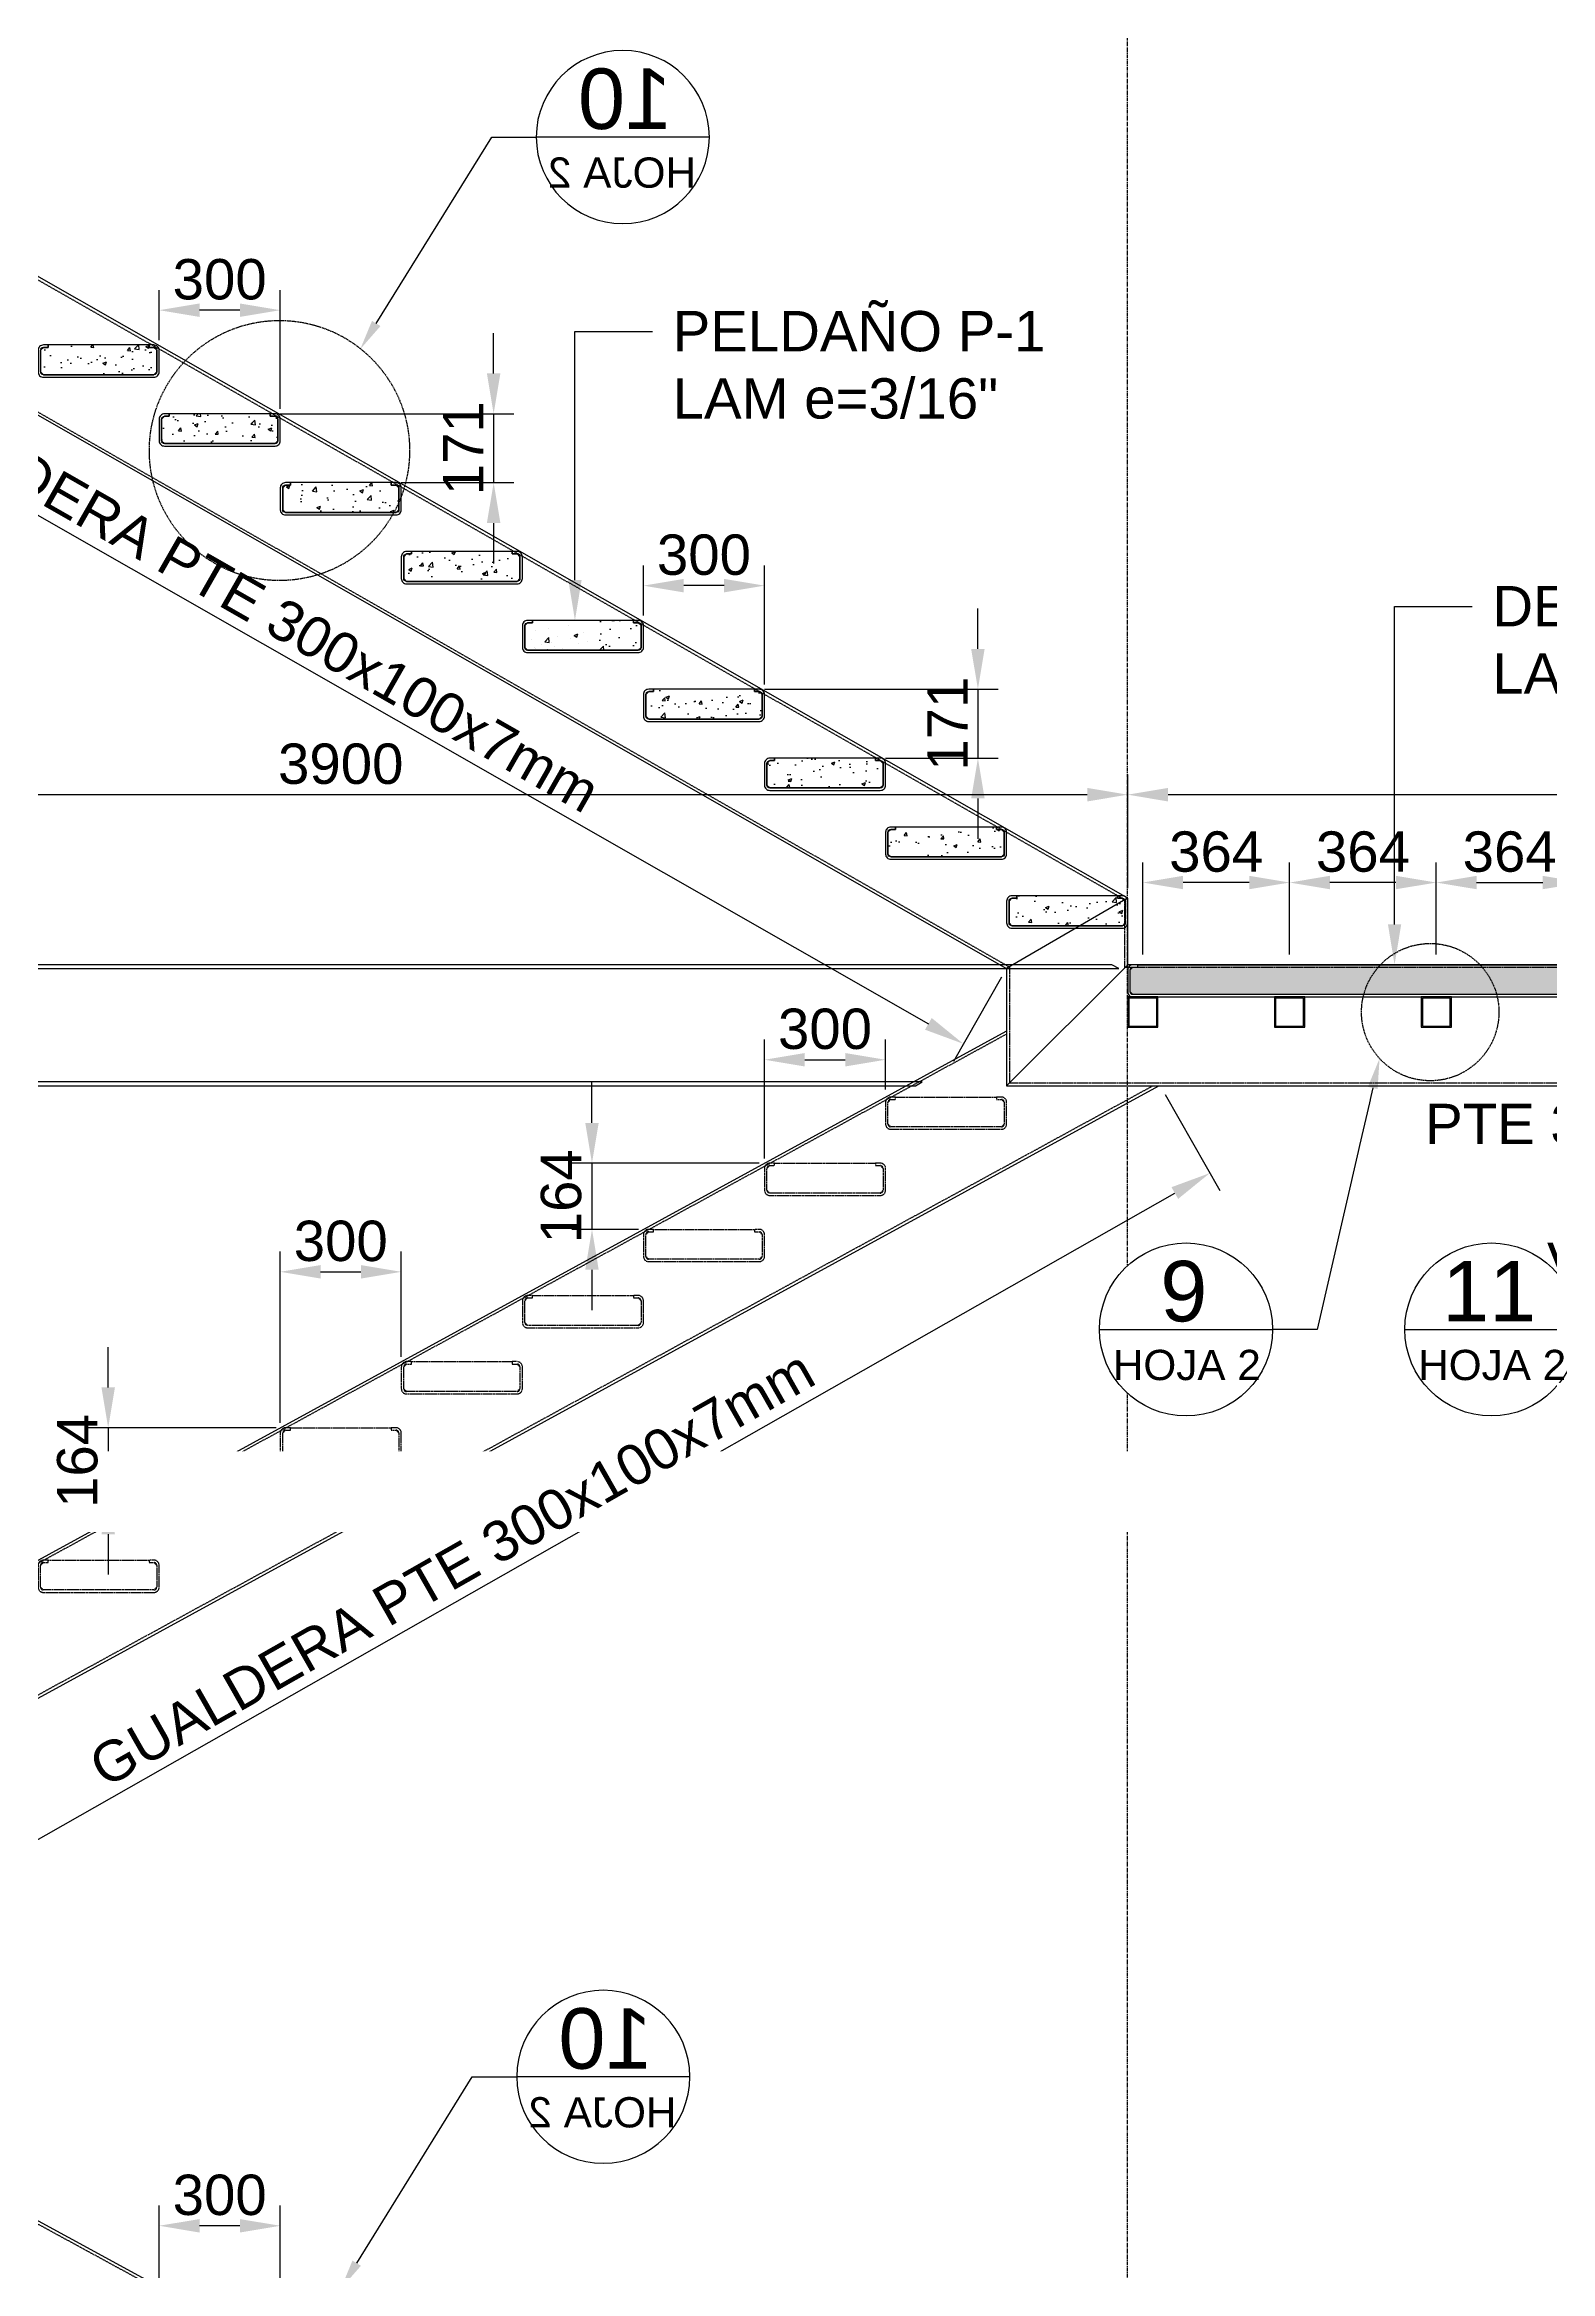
# Model space of a CAD drawing. Header units: millimetres. Extents: x -1367288 to 157996, y -18171 to 61708.
# Drawn here: x 4373 to 8105, y 1511 to 7031 of the extents above; entities that cross this region are included whole.
import ezdxf
from ezdxf import colors
from ezdxf.entities.mleader import LeaderData, LeaderLine
from ezdxf.enums import TextEntityAlignment as Align
from ezdxf.math import Vec2, Vec3

# ---------------------------------------------------------------- set-up
doc = ezdxf.new("R2010")
doc.units = ezdxf.units.MM
doc.header["$LTSCALE"] = 0.3
doc.set_wipeout_variables(frame=1)
doc.linetypes.add('CENTER', pattern=[50.8, 31.75, -6.35, 6.35, -6.35])
doc.linetypes.add('HIDDEN', pattern=[9.525, 6.35, -3.175])
for name, color, linetype in [('EE-5', 7, 'Continuous'), ('EE-TEXTO 1', 4, 'Continuous'), ('EE-TEXTO 2', 2, 'Continuous'), ('SIM-CONCRETO', 8, 'Continuous'), ('SIM-COTAS', 1, 'Continuous'), ('SIM-EJES', 8, 'CENTER'), ('SIM-OCULTOS', 8, 'HIDDEN'), ('SIM-PELDAÑOS', 5, 'Continuous'), ('SIM-PTE 300x1-4x150x3-8', 42, 'Continuous'), ('SIM-PTE 300x100x7', 213, 'Continuous'), ('SIM-PTE 75x75x3', 132, 'Continuous')]:
    doc.layers.add(name, color=color, linetype=linetype)
doc.styles.add('ARIAL EE', font='arial.ttf')
doc.styles.get("Standard").update_dxf_attribs({"font": 'arial.ttf'})
doc.dimstyles.new('EE 1_STANDAR', dxfattribs={"dimtxt": 2, "dimasz": 2, "dimexe": 1, "dimexo": 0.5, "dimgap": 0.5, "dimtad": 1, "dimdec": 0, "dimdsep": 46, "dimtxsty": 'ARIAL EE', "dimcen": 1.5, "dimclrd": 256, "dimclre": 256, "dimclrt": 2, "dimadec": 0, "dimazin": 0, "dimtfac": 1, "dimtdec": 0, "dimtix": 1, "dimtmove": 0, "dimatfit": 2, "dimfxl": 1, "dimlwd": -1, "dimlwe": -1, "dimarcsym": 0})

# ---------------------------------------------------------------- blocks, each defined once
blk = doc.blocks.new('*D148')
at = {"layer": 'SIM-COTAS', "transparency": 16777216}
for p, q in [((7057.3, 4939.7), (7057.3, 5221.5)), ((9827.6, 4775), (9827.6, 5221.5)), ((9727.6, 5171.5), (7157.3, 5171.5))]:
    blk.add_line(p, q, dxfattribs=at)
for points in [[(7157.3, 5188.2), (7157.3, 5154.8), (7057.3, 5171.5)], [(9727.6, 5188.2), (9727.6, 5154.8), (9827.6, 5171.5)]]:
    blk.add_solid(points, dxfattribs=at)
at = {"layer": 'SIM-COTAS', "color": 2, "transparency": 16777216, "insert": (8442.5, 5247.5), "char_height": 100, "attachment_point": 5, "style": 'ARIAL EE'}
blk.add_mtext('2770', dxfattribs=at)
blk = doc.blocks.new('*D149')
at = {"layer": 'SIM-COTAS', "transparency": 16777216}
for p, q in [((3157.3, 4775), (3157.3, 5221.5)), ((7057.3, 4939.7), (7057.3, 5221.5)), ((6957.3, 5171.5), (3257.3, 5171.5))]:
    blk.add_line(p, q, dxfattribs=at)
for points in [[(3257.3, 5188.2), (3257.3, 5154.8), (3157.3, 5171.5)], [(6957.3, 5188.2), (6957.3, 5154.8), (7057.3, 5171.5)]]:
    blk.add_solid(points, dxfattribs=at)
at = {"layer": 'SIM-COTAS', "color": 2, "transparency": 16777216, "insert": (5107.3, 5247.6), "char_height": 100, "attachment_point": 5, "style": 'ARIAL EE'}
blk.add_mtext('3900', dxfattribs=at)
blk = doc.blocks.new('*D154')
at = {"layer": 'SIM-COTAS', "transparency": 16777216}
for p, q in [((4657.3, 1484.1), (4657.3, 1673.9)), ((4957.3, 1320.6), (4957.3, 1673.9)), ((4857.3, 1623.9), (4757.3, 1623.9))]:
    blk.add_line(p, q, dxfattribs=at)
for points in [[(4757.3, 1640.5), (4757.3, 1607.2), (4657.3, 1623.9)], [(4857.3, 1640.5), (4857.3, 1607.2), (4957.3, 1623.9)]]:
    blk.add_solid(points, dxfattribs=at)
at = {"layer": 'SIM-COTAS', "color": 2, "transparency": 16777216, "insert": (4807.3, 1699.9), "char_height": 100, "attachment_point": 5, "style": 'ARIAL EE'}
blk.add_mtext('300', dxfattribs=at)
blk = doc.blocks.new('*D172')
at = {"layer": 'SIM-COTAS', "transparency": 16777216}
for p, q in [((4531, 3702), (4531, 3802)), ((4946.9, 3602), (4481, 3602)), ((4531, 3602), (4531, 3438)), ((4645.3, 3438), (4481, 3438)), ((4531, 3338), (4531, 3238))]:
    blk.add_line(p, q, dxfattribs=at)
for points in [[(4514.4, 3702), (4547.7, 3702), (4531, 3602)], [(4514.4, 3338), (4547.7, 3338), (4531, 3438)]]:
    blk.add_solid(points, dxfattribs=at)
at = {"layer": 'SIM-COTAS', "color": 2, "transparency": 16777216, "insert": (4455, 3520), "char_height": 100, "attachment_point": 5, "rotation": 90, "style": 'ARIAL EE'}
blk.add_mtext('164', dxfattribs=at)
blk = doc.blocks.new('*D173')
at = {"layer": 'SIM-COTAS', "transparency": 16777216}
for p, q in [((4957.3, 3614), (4957.3, 4038.7)), ((5257.3, 3778), (5257.3, 4038.7)), ((5057.3, 3988.7), (5157.3, 3988.7))]:
    blk.add_line(p, q, dxfattribs=at)
for points in [[(5057.3, 4005.4), (5057.3, 3972), (4957.3, 3988.7)], [(5157.3, 4005.4), (5157.3, 3972), (5257.3, 3988.7)]]:
    blk.add_solid(points, dxfattribs=at)
at = {"layer": 'SIM-COTAS', "color": 2, "transparency": 16777216, "insert": (5107.3, 4064.8), "char_height": 100, "attachment_point": 5, "style": 'ARIAL EE'}
blk.add_mtext('300', dxfattribs=at)
blk = doc.blocks.new('*D174')
at = {"layer": 'SIM-COTAS', "transparency": 16777216}
for p, q in [((5729.9, 4358), (5729.9, 4458)), ((6144.2, 4258), (5679.9, 4258)), ((5729.9, 4258), (5729.9, 4094)), ((5845.3, 4094), (5679.9, 4094)), ((5729.9, 3994), (5729.9, 3894))]:
    blk.add_line(p, q, dxfattribs=at)
for points in [[(5713.2, 4358), (5746.5, 4358), (5729.9, 4258)], [(5713.2, 3994), (5746.5, 3994), (5729.9, 4094)]]:
    blk.add_solid(points, dxfattribs=at)
at = {"layer": 'SIM-COTAS', "color": 2, "transparency": 16777216, "insert": (5653.8, 4176), "char_height": 100, "attachment_point": 5, "rotation": 90, "style": 'ARIAL EE'}
blk.add_mtext('164', dxfattribs=at)
blk = doc.blocks.new('*D175')
at = {"layer": 'SIM-COTAS', "transparency": 16777216}
for p, q in [((6157.3, 4270), (6157.3, 4564.4)), ((6457.3, 4440.7), (6457.3, 4564.4)), ((6257.3, 4514.4), (6357.3, 4514.4))]:
    blk.add_line(p, q, dxfattribs=at)
for points in [[(6257.3, 4531.1), (6257.3, 4497.8), (6157.3, 4514.4)], [(6357.3, 4531.1), (6357.3, 4497.8), (6457.3, 4514.4)]]:
    blk.add_solid(points, dxfattribs=at)
at = {"layer": 'SIM-COTAS', "color": 2, "transparency": 16777216, "insert": (6307.3, 4590.5), "char_height": 100, "attachment_point": 5, "style": 'ARIAL EE'}
blk.add_mtext('300', dxfattribs=at)
blk = doc.blocks.new('Peldaño 2')
at = {"layer": 'SIM-OCULTOS'}
blk.add_lwpolyline([(275, -6), (287, -6, -0.414214), (294, -13), (294, -67, -0.414214), (287, -74), (13, -74, -0.414214), (6, -67), (6, -13, -0.414214), (13, -6), (25, -6), (25, 0), (13, 0, 0.414214), (0, -13), (0, -67, 0.414214), (13, -80), (287, -80, 0.414214), (300, -67), (300, -13, 0.414214), (287, 0), (275, 0)], format="xyb", close=True, dxfattribs=at)
blk.add_lwpolyline([(25, 0), (275, 0), (275, -6), (287, -6), (294, -13), (294, -67), (287, -74), (13, -74), (6, -67), (6, -13), (13, -6), (25, -6), (25, 0)], dxfattribs=at)
blk = doc.blocks.new('Esc atras')
at = {"layer": 'SIM-OCULTOS', "elevation": 3.6}
blk.add_lwpolyline([(8268.8, 4744), (8280.8, 4744, -0.414214), (8287.8, 4737), (8287.8, 4683, -0.414214), (8280.8, 4676), (5686.5, 4676, -0.414214), (5679.5, 4683), (5679.5, 4737, -0.414214), (5686.5, 4744), (5698.5, 4744), (5698.5, 4750), (5686.5, 4750, 0.414214), (5673.5, 4737), (5673.5, 4683, 0.414214), (5686.5, 4670), (8280.8, 4670, 0.414214), (8293.8, 4683), (8293.8, 4737, 0.414214), (8280.8, 4750), (8268.8, 4750)], format="xyb", close=True, dxfattribs=at)
at = {"layer": 'SIM-OCULTOS'}
for points, elevation in [([(8293.8, 4743), (5675.3, 4743), (1780.4, 2613.8), (1780.5, 2447), (-100, 2447), (-100, 2161), (2066.5, 2161), (2066.5, 2444.2), (5748.8, 4457), (8293.8, 4457)], -0.6), ([(5673.5, 4595), (5748.5, 4595), (5748.5, 4670), (5673.5, 4670)], 3.6), ([(5676.5, 4598), (5745.5, 4598), (5745.5, 4667), (5676.5, 4667)], 3.6), ([(6028.2, 4595), (6103.2, 4595), (6103.2, 4670), (6028.2, 4670)], 3.6), ([(6031.2, 4598), (6100.2, 4598), (6100.2, 4667), (6031.2, 4667)], 3.6), ([(6395.4, 4595), (6470.4, 4595), (6470.4, 4670), (6395.4, 4670)], 3.6), ([(6398.4, 4598), (6467.4, 4598), (6467.4, 4667), (6398.4, 4667)], 3.6)]:
    blk.add_lwpolyline(points, close=True, dxfattribs=dict(at, elevation=elevation))
at = {"layer": 'SIM-PTE 300x100x7'}
blk.add_line((5750.6, 4450), (5673.5, 4750, -0.6), dxfattribs=at)
at = {"layer": 'SIM-PTE 300x100x7', "elevation": -0.6}
blk.add_lwpolyline([(8293.8, 4750), (5673.5, 4750), (1773.5, 2618), (1773.5, 2454), (-100, 2454), (-100, 2154), (2073.5, 2154), (2073.5, 2440.1), (5750.6, 4450), (8293.8, 4450), (8293.8, 4750)], dxfattribs=at)
for p in [(5373.5, 4586, 7.1), (5073.5, 4422, 5.9), (4773.5, 4258, 13.1), (4473.5, 4094, 6.6), (4173.5, 3930, 6.4), (3873.5, 3766, 6.2), (3573.5, 3602, 6.1), (3273.5, 3438, 5.9), (2973.5, 3274, 5.7)]:
    blk.add_blockref('Peldaño 2', p)
blk = doc.blocks.new('Peldaño 1')
at = {"layer": 'SIM-CONCRETO'}
h = blk.add_hatch(dxfattribs=at)
h.set_pattern_fill('AR-CONC', color=256, scale=0.5)
h.paths.add_polyline_path([(-25, 0), (-275, 0), (-275, -6), (-287, -6), (-294, -13), (-294, -67), (-287, -74), (-13, -74), (-6, -67), (-6, -13), (-13, -6), (-25, -6)])
blk.add_lwpolyline([(-25, 0), (-275, 0), (-275, -6), (-287, -6), (-294, -13), (-294, -67), (-287, -74), (-13, -74), (-6, -67), (-6, -13), (-13, -6), (-25, -6), (-25, 0)], dxfattribs=at)
at = {"layer": 'SIM-PELDAÑOS'}
blk.add_lwpolyline([(-25, -6), (-13, -6, -0.414214), (-6, -13), (-6, -67, -0.414214), (-13, -74), (-287, -74, -0.414214), (-294, -67), (-294, -13, -0.414214), (-287, -6), (-275, -6), (-275, 0), (-287, 0, 0.414214), (-300, -13), (-300, -67, 0.414214), (-287, -80), (-13, -80, 0.414214), (0, -67), (0, -13, 0.414214), (-13, 0), (-25, 0)], format="xyb", close=True, dxfattribs=at)
blk = doc.blocks.new('Esc adelante')
blk.add_wipeout([(-100, 7140), (1773.5, 7140), (5673.5, 4914.7), (5673.5, 4750), (8293.8, 4750), (8293.8, 4450), (5373.5, 4450), (5373.5, 4740.3), (1698.8, 6840), (-100, 6840)]).translate(0, 0, -0.6)
blk.add_wipeout([(5973.5, 0), (1773.5, 2290), (-100, 2290), (-100, 1990), (1697, 1990), (5346.8, 0)])
at = {"layer": 'SIM-CONCRETO'}
h = blk.add_hatch(dxfattribs=at)
h.set_pattern_fill('AR-CONC', color=256, scale=0.5)
h.set_pattern_definition([(50, (0, -4950), (91.09233, -7.96954), [9.525, -104.775]), (355, (0, -4950), (-17.6217, 95.5284), [7.62, -83.8203]), (100.45144, (7.59, -4950.66), (73.4706, 87.5589), [8.095, -89.0451]), (46.1842, (0, -4924.6), (135.5395, -21.0212), [14.2875, -157.1625]), (96.6356, (11.3, -4926.35), (118.702, 123.713), [12.1425, -133.5678]), (351.1842, (0, -4924.6), (118.702, 123.713), [11.43, -125.7299]), (21, (12.7, -4930.95), (75.8072, -51.1326), [9.525, -104.775]), (326, (12.7, -4930.95), (30.901, 92.094), [7.62, -83.82]), (71.45144, (19.02, -4935.21), (106.7082, 40.9614), [8.095, -89.045]), (37.5, (0, -4950), (1.5443, 42.27752), [0, -82.804, 0, -85.09, 0, -84.1375]), (7.5, (0, -4950), (33.40983, 50.09029), [0, -48.514, 0, -80.899, 0, -32.0675]), (327.5, (-28.32, -4950), (67.7953, -2.86437), [0, -31.75, 0, -99.06, 0, -131.445]), (317.5, (-41.02, -4950), (74.0646, 12.71325), [0, -41.275, 0, -65.786, 0, -93.345])])
h.paths.add_polyline_path([(5686.5, 4676), (5679.5, 4683), (5679.5, 4737), (5686.5, 4744), (5698.5, 4744), (5698.5, 4750), (8268.8, 4750), (8268.8, 4744), (8280.8, 4744), (8287.8, 4737), (8287.8, 4683), (8280.8, 4676)])
at = {"layer": 'SIM-CONCRETO', "elevation": -0.6}
blk.add_lwpolyline([(5686.5, 4676), (5679.5, 4683), (5679.5, 4737), (5686.5, 4744), (5698.5, 4744), (5698.5, 4750), (8268.8, 4750), (8268.8, 4744), (8280.8, 4744), (8287.8, 4737), (8287.8, 4683), (8280.8, 4676), (5686.5, 4676)], dxfattribs=at)
at = {"layer": 'SIM-OCULTOS', "elevation": -0.6}
blk.add_lwpolyline([(-100, 7132.9), (-100, 6847), (1700.5, 6847), (5380.5, 4744.4), (5380.5, 4457), (8293.8, 4457), (8293.8, 4743), (5666.5, 4743), (5666.5, 4910.7), (1771.7, 7132.9)], close=True, dxfattribs=at)
at = {"layer": 'SIM-OCULTOS'}
blk.add_lwpolyline([(-100, 2282.9), (-100, 1997), (1698.8, 1997), (5361.7, 0), (5958.6, 0), (1771.7, 2282.9)], close=True, dxfattribs=at)
at = {"layer": 'SIM-PELDAÑOS', "elevation": -0.6}
blk.add_lwpolyline([(8268.8, 4744), (8280.8, 4744, -0.414214), (8287.8, 4737), (8287.8, 4683, -0.414214), (8280.8, 4676), (5686.5, 4676, -0.414214), (5679.5, 4683), (5679.5, 4737, -0.414214), (5686.5, 4744), (5698.5, 4744), (5698.5, 4750), (5686.5, 4750, 0.414214), (5673.5, 4737), (5673.5, 4683, 0.414214), (5686.5, 4670), (8280.8, 4670, 0.414214), (8293.8, 4683), (8293.8, 4737, 0.414214), (8280.8, 4750), (8268.8, 4750)], format="xyb", close=True, dxfattribs=at)
at = {"layer": 'SIM-PTE 300x100x7'}
for p, q in [((5672.8, 4915.2, -0.6), (5373.5, 4740.3, -0.6)), ((5373.5, 4450, -0.6), (5673.5, 4750, -0.6))]:
    blk.add_line(p, q, dxfattribs=at)
at = {"layer": 'SIM-PTE 300x100x7', "elevation": -0.6}
blk.add_lwpolyline([(-100, 7140), (-100, 6840), (1698.8, 6840), (5373.5, 4740.3), (5373.5, 4450), (8293.8, 4450), (8293.8, 4750), (5673.5, 4750), (5673.5, 4914.7), (1773.5, 7140), (-100, 7140)], dxfattribs=at)
at = {"layer": 'SIM-PTE 300x100x7'}
blk.add_lwpolyline([(-100, 2290), (-100, 1990), (1697, 1990), (5346.8, 0), (5973.5, 0), (1773.5, 2290), (-100, 2290)], dxfattribs=at)
at = {"layer": 'SIM-PTE 75x75x3', "elevation": -0.6}
for points in [[(5673.5, 4595), (5748.5, 4595), (5748.5, 4670), (5673.5, 4670)], [(5676.5, 4598), (5745.5, 4598), (5745.5, 4667), (5676.5, 4667)], [(6037.1, 4595), (6112.1, 4595), (6112.1, 4670), (6037.1, 4670)], [(6040.1, 4598), (6109.1, 4598), (6109.1, 4667), (6040.1, 4667)], [(6400.7, 4595), (6475.7, 4595), (6475.7, 4670), (6400.7, 4670)], [(6403.7, 4598), (6472.7, 4598), (6472.7, 4667), (6403.7, 4667)]]:
    blk.add_lwpolyline(points, close=True, dxfattribs=at)
for p in [(3273.5, 6286.4, -0.4), (3573.5, 6115.7, -0.3), (3873.5, 5945, -0.3), (4173.5, 5774.3, -0.3), (4473.5, 5603.6, -0.2), (4773.5, 5432.9, -0.2), (5073.5, 5262.1, -0.1), (5373.5, 5091.4, -0.1), (5673.5, 4920.7, 0)]:
    blk.add_blockref('Peldaño 1', p)
blk = doc.blocks.new('*D215')
at = {"layer": 'SIM-COTAS', "transparency": 16777216}
for p, q in [((7150.2, 4428.3), (7285.8, 4190)), ((3667.4, 2189.1), (7174.1, 4184)), ((3469.7, 2334.5), (3605.2, 2096.2))]:
    blk.add_line(p, q, dxfattribs=at)
for points in [[(7165.9, 4198.5), (7182.4, 4169.5), (7261, 4233.5)], [(3659.2, 2203.6), (3675.7, 2174.6), (3580.5, 2139.7)]]:
    blk.add_solid(points, dxfattribs=at)
at = {"layer": 'SIM-COTAS', "color": 2, "transparency": 16777216, "insert": (5382.8, 3253.3), "char_height": 100, "attachment_point": 5, "rotation": 29.6351, "style": 'ARIAL EE'}
blk.add_mtext('GUALDERA PTE 300x100x7mm', dxfattribs=at)
blk = doc.blocks.new('*D217')
at = {"layer": 'SIM-COTAS', "transparency": 16777216}
for p, q in [((3070.2, 6818.3), (2951.1, 6609.9)), ((3062.8, 6603.7), (6563.5, 4603.4)), ((6744.6, 4718.8), (6625.5, 4510.4))]:
    blk.add_line(p, q, dxfattribs=at)
for points in [[(3071, 6618.2), (3054.5, 6589.2), (2975.9, 6653.3)], [(6571.7, 4617.9), (6555.2, 4588.9), (6650.3, 4553.8)]]:
    blk.add_solid(points, dxfattribs=at)
at = {"layer": 'SIM-COTAS', "color": 2, "transparency": 16777216, "insert": (4851.2, 5670.2), "char_height": 100, "attachment_point": 5, "rotation": 330.2566, "style": 'ARIAL EE'}
blk.add_mtext('GUALDERA PTE 300x100x7mm', dxfattribs=at)
blk = doc.blocks.new('*D218')
at = {"layer": 'SIM-COTAS', "transparency": 16777216}
for p, q in [((3068.9, 1968.1), (2959.2, 1766.9)), ((3071, 1762.9), (6545.2, -131.3)), ((6718.7, -21.9), (6609, -223.1))]:
    blk.add_line(p, q, dxfattribs=at)
for points in [[(3079, 1777.6), (3063, 1748.3), (2983.2, 1810.8)], [(6553.1, -116.7), (6537.2, -145.9), (6633, -179.2)]]:
    blk.add_solid(points, dxfattribs=at)
at = {"layer": 'SIM-COTAS', "color": 2, "transparency": 16777216, "insert": (4844.8, 883.2), "char_height": 100, "attachment_point": 5, "rotation": 331.3991, "style": 'ARIAL EE'}
blk.add_mtext('GUALDERA PTE 300x100x7mm', dxfattribs=at)
blk = doc.blocks.new('*D221')
at = {"layer": 'SIM-COTAS', "color": 2, "transparency": 16777216, "insert": (8407.7, 4354.6), "char_height": 100, "width": 2004.718, "attachment_point": 5, "style": 'ARIAL EE', "bg_fill": 3, "box_fill_scale": 1.1, "bg_fill_color": 256, "bg_fill_true_color": 13158600, "bg_fill_transparency": 0}
blk.add_mtext('PTE 300x100x7mm', dxfattribs=at)
blk = doc.blocks.new('*D266')
at = {"layer": 'SIM-COTAS', "transparency": 16777216}
for p, q in [((7458.5, 4775), (7458.5, 5003.7)), ((7822.1, 4775), (7822.1, 5003.7)), ((7722.1, 4953.7), (7558.5, 4953.7))]:
    blk.add_line(p, q, dxfattribs=at)
for points in [[(7558.5, 4970.4), (7558.5, 4937.1), (7458.5, 4953.7)], [(7722.1, 4970.4), (7722.1, 4937.1), (7822.1, 4953.7)]]:
    blk.add_solid(points, dxfattribs=at)
at = {"layer": 'SIM-COTAS', "color": 2, "transparency": 16777216, "insert": (7640.3, 5029.8), "char_height": 100, "attachment_point": 5, "style": 'ARIAL EE'}
blk.add_mtext('364', dxfattribs=at)
blk = doc.blocks.new('*D267')
at = {"layer": 'SIM-COTAS', "transparency": 16777216}
for p, q in [((7822.1, 4775), (7822.1, 5003.7)), ((8185.7, 4775), (8185.7, 5003.7)), ((7922.1, 4953.7), (8085.7, 4953.7))]:
    blk.add_line(p, q, dxfattribs=at)
for points in [[(7922.1, 4970.4), (7922.1, 4937.1), (7822.1, 4953.7)], [(8085.7, 4970.4), (8085.7, 4937.1), (8185.7, 4953.7)]]:
    blk.add_solid(points, dxfattribs=at)
at = {"layer": 'SIM-COTAS', "color": 2, "transparency": 16777216, "insert": (8003.9, 5029.8), "char_height": 100, "attachment_point": 5, "style": 'ARIAL EE'}
blk.add_mtext('364', dxfattribs=at)
blk = doc.blocks.new('ITEM DETALLE')
at = {"color": 7, "transparency": 16777216}
blk.add_wipeout([(0, 4.29), (-0.84, 4.2), (-1.64, 3.96), (-2.38, 3.56), (-3.03, 3.03), (-3.56, 2.38), (-3.96, 1.64), (-4.2, 0.84), (-4.29, 0), (-4.2, -0.84), (-3.96, -1.64), (-3.56, -2.38), (-3.03, -3.03), (-2.38, -3.56), (-1.64, -3.96), (-0.84, -4.2), (0, -4.29), (0.84, -4.2), (1.64, -3.96), (2.38, -3.56), (3.03, -3.03), (3.56, -2.38), (3.96, -1.64), (4.2, -0.84), (4.29, 0), (4.2, 0.84), (3.96, 1.64), (3.56, 2.38), (3.03, 3.03), (2.38, 3.56), (1.64, 3.96), (0.84, 4.2)], dxfattribs=at)
at = {"layer": 'EE-5', "color": 7, "transparency": 16777216}
blk.add_line((-4.29, 0), (4.29, 0), dxfattribs=at)
blk.add_circle((0, 0), 4.29, dxfattribs=at)
at = {"layer": 'EE-TEXTO 1', "color": 4, "transparency": 16777216, "style": 'ARIAL EE'}
blk.add_attdef('X', text='', height=3, dxfattribs=at).set_placement((-0.11, 1.9), align=Align.MIDDLE_CENTER)
at = {"layer": 'EE-TEXTO 2', "color": 2, "transparency": 16777216, "style": 'ARIAL EE'}
blk.add_attdef('###', text='', height=1.5, dxfattribs=at).set_placement((0.04, -1.76), align=Align.MIDDLE_CENTER)
blk = doc.blocks.new('*D682')
at = {"layer": 'SIM-COTAS', "transparency": 16777216}
for p, q in [((7094.8, 4775), (7094.8, 5003.7)), ((7458.5, 4775), (7458.5, 5003.7)), ((7358.5, 4953.7), (7194.8, 4953.7))]:
    blk.add_line(p, q, dxfattribs=at)
for points in [[(7194.8, 4970.4), (7194.8, 4937.1), (7094.8, 4953.7)], [(7358.5, 4970.4), (7358.5, 4937.1), (7458.5, 4953.7)]]:
    blk.add_solid(points, dxfattribs=at)
at = {"layer": 'SIM-COTAS', "color": 2, "transparency": 16777216, "insert": (7276.6, 5029.8), "char_height": 100, "attachment_point": 5, "style": 'ARIAL EE'}
blk.add_mtext('364', dxfattribs=at)
blk = doc.blocks.new('*D693')
at = {"layer": 'SIM-COTAS', "transparency": 16777216}
for p, q in [((5486.2, 6215.7), (5486.2, 6315.7)), ((4957.3, 6115.7), (5536.2, 6115.7)), ((5486.2, 6115.7), (5486.2, 5945)), ((5257.3, 5945), (5536.2, 5945)), ((5486.2, 5845), (5486.2, 5745))]:
    blk.add_line(p, q, dxfattribs=at)
for points in [[(5469.5, 6215.7), (5502.9, 6215.7), (5486.2, 6115.7)], [(5469.5, 5845), (5502.9, 5845), (5486.2, 5945)]]:
    blk.add_solid(points, dxfattribs=at)
at = {"layer": 'SIM-COTAS', "color": 2, "transparency": 16777216, "insert": (5411, 6030.4), "char_height": 100, "attachment_point": 5, "rotation": 90, "style": 'ARIAL EE'}
blk.add_mtext('171', dxfattribs=at)
blk = doc.blocks.new('*D694')
at = {"layer": 'SIM-COTAS', "transparency": 16777216}
for p, q in [((4657.3, 6298.4), (4657.3, 6422.6)), ((4957.3, 6127.7), (4957.3, 6422.6)), ((4857.3, 6372.6), (4757.3, 6372.6))]:
    blk.add_line(p, q, dxfattribs=at)
for points in [[(4757.3, 6389.2), (4757.3, 6355.9), (4657.3, 6372.6)], [(4857.3, 6389.2), (4857.3, 6355.9), (4957.3, 6372.6)]]:
    blk.add_solid(points, dxfattribs=at)
at = {"layer": 'SIM-COTAS', "color": 2, "transparency": 16777216, "insert": (4807.3, 6448.6), "char_height": 100, "attachment_point": 5, "style": 'ARIAL EE'}
blk.add_mtext('300', dxfattribs=at)
blk = doc.blocks.new('*D695')
at = {"layer": 'SIM-COTAS', "transparency": 16777216}
for p, q in [((6686.2, 5532.9), (6686.2, 5632.9)), ((6157.3, 5432.9), (6736.2, 5432.9)), ((6686.2, 5432.9), (6686.2, 5262.1)), ((6457.3, 5262.1), (6736.2, 5262.1)), ((6686.2, 5162.1), (6686.2, 5062.1))]:
    blk.add_line(p, q, dxfattribs=at)
for points in [[(6669.5, 5532.9), (6702.9, 5532.9), (6686.2, 5432.9)], [(6669.5, 5162.1), (6702.9, 5162.1), (6686.2, 5262.1)]]:
    blk.add_solid(points, dxfattribs=at)
at = {"layer": 'SIM-COTAS', "color": 2, "transparency": 16777216, "insert": (6611, 5347.5), "char_height": 100, "attachment_point": 5, "rotation": 90, "style": 'ARIAL EE'}
blk.add_mtext('171', dxfattribs=at)
blk = doc.blocks.new('*D696')
at = {"layer": 'SIM-COTAS', "transparency": 16777216}
for p, q in [((5857.3, 5615.6), (5857.3, 5739.7)), ((6057.3, 5689.7), (5957.3, 5689.7)), ((6157.3, 5444.9), (6157.3, 5739.7))]:
    blk.add_line(p, q, dxfattribs=at)
for points in [[(5957.3, 5706.4), (5957.3, 5673), (5857.3, 5689.7)], [(6057.3, 5706.4), (6057.3, 5673), (6157.3, 5689.7)]]:
    blk.add_solid(points, dxfattribs=at)
at = {"layer": 'SIM-COTAS', "color": 2, "transparency": 16777216, "insert": (6007.3, 5765.8), "char_height": 100, "attachment_point": 5, "style": 'ARIAL EE'}
blk.add_mtext('300', dxfattribs=at)

msp = doc.modelspace()

# ---------------------------------------------------------------- block references
msp.add_blockref('Esc atras', (1383.9, 0, 0.6))

# ---------------------------------------------------------------- next in the draw order: block references
msp.add_blockref('Esc adelante', (1383.9, 0, 0.6))

# ---------------------------------------------------------------- next in the draw order: linework, layer by layer
at = {"layer": 'SIM-EJES'}
msp.add_line((7056.6, -1202.1, 0.6), (7056.6, 19247.7, 0.6), dxfattribs=at)
at = {"layer": 'SIM-OCULTOS'}
msp.add_circle((4955.5, 6024.7), 322.4, dxfattribs=at)
at = {"layer": 'SIM-PTE 300x1-4x150x3-8', "elevation": 0.6}
for points in [[(1383.9, 4740.5), (7035.6, 4740.5), (7017.8, 4750), (1383.9, 4750)], [(1383.9, 4450), (6531.2, 4450), (6547.9, 4459.5), (1383.9, 4459.5)]]:
    msp.add_lwpolyline(points, close=True, dxfattribs=at)

# ---------------------------------------------------------------- next in the draw order: dimensions: what is measured, and where the dimension line sits
at = {"layer": 'SIM-COTAS'}
for p1, p2, distance, picture, middle in [((3082.6, 6840), (6757, 4740.5, 0.6), -215, '*D217', (4851.2, 5670.2, -0.6)), ((3457.3, 2356.2), (7137.9, 4450), -249.1, '*D215', (5382.8, 3253.3, -1.5)), ((3080.9, 1990, 0.6), (6730.7, 0, 0.6), -204.1, '*D218', (4844.8, 883.2))]:
    dim = msp.add_aligned_dim(p1=p1, p2=p2, distance=distance, text='GUALDERA PTE 300x100x7mm', dimstyle='EE 1_STANDAR', dxfattribs=at)
    dim.commit()
    dim.dimension.update_dxf_attribs({"geometry": picture, "text_midpoint": middle})
for base, p1, p2, picture, middle in [((4657.3, 6372.6, -7.5), (4957.3, 6102.7, 0.3), (4657.3, 6273.4, 0.2), '*D694', (4807.3, 6448.6, -7.5)), ((5857.3, 5689.7, -7.3), (6157.3, 5419.9, 0.4), (5857.3, 5590.6, 0.4), '*D696', (6007.3, 5765.8, -7.3)), ((3157.3, 5171.5, -0.6), (7057.3, 4914.7), (3157.3, 4750), '*D149', (5107.3, 5247.6, -0.6)), ((7057.3, 5171.5, -0.6), (9827.6, 4750), (7057.3, 4914.7), '*D148', (8442.5, 5247.5, -0.6)), ((7094.8, 4953.7), (7458.5, 4750), (7094.8, 4750), '*D682', (7276.6, 5029.8)), ((7458.5, 4953.7), (7822.1, 4750), (7458.5, 4750), '*D266', (7640.3, 5029.8)), ((8185.7, 4953.7), (7822.1, 4750), (8185.7, 4750), '*D267', (8003.9, 5029.8)), ((6457.3, 4514.4, 12.2), (6157.3, 4245, 13.7), (6457.3, 4415.7, 13.7), '*D175', (6307.3, 4590.5, 12.2)), ((5257.3, 3988.7, 4.4), (4957.3, 3589, 6.7), (5257.3, 3753, 6.8), '*D173', (5107.3, 4064.8, 4.4)), ((4657.3, 1623.9, -1), (4957.3, 1295.6, 6.7), (4657.3, 1459.1, 5.5), '*D154', (4807.3, 1699.9, -1))]:
    dim = msp.add_linear_dim(base=base, p1=p1, p2=p2, dimstyle='EE 1_STANDAR', dxfattribs=at)
    dim.commit()
    dim.dimension.update_dxf_attribs({"geometry": picture, "text_midpoint": middle})
for base, p1, p2, picture, middle in [((5486.2, 5945, -9.1), (4932.3, 6115.7, 0.3), (5232.3, 5945, 0.3), '*D693', (5411, 6030.4, -9.1)), ((6686.2, 5262.1, -9), (6132.3, 5432.9, 0.4), (6432.3, 5262.1, 0.5), '*D695', (6611, 5347.5, -9)), ((5729.9, 4094, 5.7), (6169.2, 4258, 13.7), (5870.3, 4094, 7.2), '*D174', (5653.8, 4176, 5.7)), ((4531, 3438, 4.4), (4971.9, 3602), (4670.3, 3438, 6.5), '*D172', (4455, 3520, 4.4))]:
    dim = msp.add_linear_dim(base=base, p1=p1, p2=p2, angle=90, dimstyle='EE 1_STANDAR', dxfattribs=at)
    dim.commit()
    dim.dimension.update_dxf_attribs({"geometry": picture, "text_midpoint": middle})

# ---------------------------------------------------------------- next in the draw order: leaders
ml = msp.add_multileader_block('Standard', dxfattribs=at)
ml.set_content('ITEM DETALLE', color=256, scale=-50)
ml.set_attribute('X', '10', width=0)
ml.set_attribute('###', 'HOJA 2', width=0)
ml.set_leader_properties(color=256)
ml.build(insert=Vec2(0, 0))
ml.multileader.update_dxf_attribs({"arrow_head_size": 75, "scale": 50})
ctx = ml.context
ctx.base_point, ctx.scale, ctx.char_height, ctx.arrow_head_size, ctx.landing_gap_size, ctx.plane_origin = Vec3(5591.9, 6801.7, 7.5), 50, 200, 75, 100, Vec3(7980.5, 6282.7, 7.5)
ctx.text_align_type = 2
notes = []
notes.append((ctx, [(1, (1, 1, 0), (5481.6, 6801.7, 7.5), (1, 0), 110.4, [(0, [(5155.7, 6275.9, 7.5)], 0, [])])]))
ctx.block.insert, ctx.block.scale = Vec3(5806.2, 6801.7, 7.5), Vec3(-50, 50, 50)
at = {"layer": 'SIM-COTAS', "linetype": 'Continuous'}
ml = msp.add_multileader_mtext('Standard', dxfattribs=at)
ml.set_content('\\A1;{\\C2;PELDAÑO P-1\\PLAM e=3/16"}', color=256)
ml.set_leader_properties()
ml.build(insert=Vec2(0, 0))
ml.multileader.update_dxf_attribs({"dogleg_length": 0.0025, "arrow_head_size": 100, "scale": 50})
ctx = ml.context
ctx.base_point, ctx.scale, ctx.char_height, ctx.arrow_head_size, ctx.landing_gap_size, ctx.plane_origin = Vec3(5879.8, 6319.7), 50, 100, 100, 50, Vec3(1659.5, -9055.3)
notes.append((ctx, [(0, (1, 1, 0), (5687.6, 6319.7), (1, 0), 192.2, [(0, [(5687.7, 5603.6)], 0, [])])]))
ctx.mtext.insert, ctx.mtext.width, ctx.mtext.defined_height, ctx.mtext.flow_direction = Vec3(5929.8, 6370.6), 1175.144, 411.1, 5
ml = msp.add_multileader_mtext('Standard', dxfattribs=at)
ml.set_content('\\A1;{\\C2;COLUMNA\\PPTE 300x300x10mm}', color=256)
ml.set_leader_properties()
ml.build(insert=Vec2(0, 0))
ml.multileader.update_dxf_attribs({"dogleg_length": 0.0025, "arrow_head_size": 100, "scale": 50})
ctx = ml.context
ctx.base_point, ctx.scale, ctx.char_height, ctx.arrow_head_size, ctx.landing_gap_size, ctx.plane_origin = Vec3(1883.9, 5895.4, 0.6), 50, 100, 100, 50, Vec3(-1721.1, -9753.8, 0.6)
notes.append((ctx, [(0, (1, 1, 0), (1691.7, 5895.4, 0.6), (1, 0), 192.2, [(0, [(1383.9, 5895.4, 0.6)], 0, [])])]))
ctx.mtext.insert, ctx.mtext.width, ctx.mtext.defined_height, ctx.mtext.flow_direction = Vec3(1933.9, 5946.3, 0.6), 1318.047, 411.1, 5
ml = msp.add_multileader_mtext('Standard', dxfattribs=at)
ml.set_content('\\A1;{\\C2;DESCANSO D-1\\PLAM e=3/16"}', color=256)
ml.set_leader_properties()
ml.build(insert=Vec2(0, 0))
ml.multileader.update_dxf_attribs({"dogleg_length": 0.0025, "arrow_head_size": 100, "scale": 50})
ctx = ml.context
ctx.base_point, ctx.scale, ctx.char_height, ctx.arrow_head_size, ctx.landing_gap_size, ctx.plane_origin = Vec3(7910.9, 5638), 50, 100, 100, 50, Vec3(3690.6, -10011.3)
notes.append((ctx, [(0, (1, 1, 0), (7718.7, 5638), (1, 0), 192.2, [(0, [(7718.7, 4750)], 0, [])])]))
ctx.mtext.insert, ctx.mtext.width, ctx.mtext.defined_height, ctx.mtext.flow_direction = Vec3(7960.9, 5688.8), 1175.144, 411.1, 5
ml = msp.add_multileader_mtext('Standard', dxfattribs=at)
ml.set_content('\\A1;{\\C2;VIGA ARMADA TIPO1}', color=256)
ml.set_leader_properties()
ml.build(insert=Vec2(0, 0))
ml.multileader.update_dxf_attribs({"dogleg_length": 0.0025, "arrow_head_size": 100, "scale": 50})
ctx = ml.context
ctx.base_point, ctx.scale, ctx.char_height, ctx.arrow_head_size, ctx.landing_gap_size, ctx.plane_origin = Vec3(-11488.6, 3443, -1.5), 50, 100, 100, 50, Vec3(-15708.9, -12392.2, -1.5)
notes.append((ctx, [(0, (1, 1, 0), (-11680.8, 3443, -1.5), (1, 0), 192.2, [(0, [(-11680.8, 3882.9, -1.5)], 0, [])])]))
ctx.mtext.insert, ctx.mtext.width, ctx.mtext.defined_height, ctx.mtext.flow_direction = Vec3(-11438.6, 3493.8, -1.5), 1051.855, 411.1, 5
at = {"layer": 'SIM-COTAS'}
ml = msp.add_multileader_block('Standard', dxfattribs=at)
ml.set_content('ITEM DETALLE', color=256, scale=-50)
ml.set_attribute('X', '10', width=0)
ml.set_attribute('###', 'HOJA 2', width=0)
ml.set_leader_properties(color=256)
ml.build(insert=Vec2(0, 0))
ml.multileader.update_dxf_attribs({"arrow_head_size": 75, "scale": 50})
ctx = ml.context
ctx.base_point, ctx.scale, ctx.char_height, ctx.arrow_head_size, ctx.landing_gap_size, ctx.plane_origin = Vec3(5543.5, 1993.2, 6.8), 50, 200, 75, 100, Vec3(7932.1, 1474.2, 6.8)
ctx.text_align_type = 2
notes.append((ctx, [(1, (1, 1, 0), (5433.2, 1993.2, 6.8), (1, 0), 110.4, [(0, [(5107.3, 1467.4, 6.8)], 0, [])])]))
ctx.block.insert, ctx.block.scale = Vec3(5757.8, 1993.2, 6.8), Vec3(-50, 50, 50)
for ctx, leaders in notes:
    for number, flags, end, landing, length, lines in leaders:
        leader = LeaderData()
        leader.index, (leader.has_last_leader_line, leader.has_dogleg_vector, leader.attachment_direction) = number, flags
        leader.last_leader_point, leader.dogleg_vector, leader.dogleg_length = Vec3(end), Vec3(landing), length
        for number, points, colour, breaks in lines:
            line = LeaderLine()
            line.index, line.vertices, line.color, line.breaks = number, Vec3.list(points), colors.encode_raw_color(colour), breaks
            leader.lines.append(line)
        ctx.leaders.append(leader)

# ---------------------------------------------------------------- next in the draw order: dimensions: what is measured, and where the dimension line sits
dim = msp.add_linear_dim(base=(9677.6, 4278.5, -2.1), p1=(7137.9, 4450, -0.6), p2=(9677.6, 4450), text='PTE 300x100x7mm', dimstyle='EE 1_STANDAR', override={"dimse1": 1, "dimse2": 1, "dimsd1": 1, "dimsd2": 1, "dimtfill": 1}, dxfattribs=at)
dim.commit()
dim.dimension.update_dxf_attribs({"geometry": '*D221', "text_midpoint": (8407.7, 4354.6, -2.1)})

# ---------------------------------------------------------------- next in the draw order: leaders
at = {"layer": 'SIM-COTAS', "linetype": 'Continuous'}
ml = msp.add_multileader_mtext('Standard', dxfattribs=at)
ml.set_content('\\A1;{\\C2;VIGA ARMADA TIPO1}', color=256)
ml.set_leader_properties()
ml.build(insert=Vec2(0, 0))
ml.multileader.update_dxf_attribs({"dogleg_length": 3.84, "arrow_head_size": 100, "scale": 50})
ctx = ml.context
ctx.base_point, ctx.scale, ctx.char_height, ctx.arrow_head_size, ctx.landing_gap_size, ctx.plane_origin = Vec3(-14428.9, 3443, -1.8), 50, 100, 100, 50, Vec3(-18649.2, -12392.2, -1.8)
notes = []
notes.append((ctx, [(0, (1, 1, 0), (-14621.1, 3443, -1.8), (1, 0), 192.2, [(0, [(-14621, 3882.9, -1.8)], 0, [])])]))
ctx.mtext.insert, ctx.mtext.width, ctx.mtext.defined_height, ctx.mtext.flow_direction = Vec3(-14378.9, 3493.8, -1.8), 995.692, 380, 5
ctx.mtext.has_bg_fill, ctx.mtext.bg_color, ctx.mtext.bg_scale_factor, ctx.mtext.bg_transparency, ctx.mtext.use_window_bg_color = 1, -1073741824, 1.5, 0, 1
for ctx, leaders in notes:
    for number, flags, end, landing, length, lines in leaders:
        leader = LeaderData()
        leader.index, (leader.has_last_leader_line, leader.has_dogleg_vector, leader.attachment_direction) = number, flags
        leader.last_leader_point, leader.dogleg_vector, leader.dogleg_length = Vec3(end), Vec3(landing), length
        for number, points, colour, breaks in lines:
            line = LeaderLine()
            line.index, line.vertices, line.color, line.breaks = number, Vec3.list(points), colors.encode_raw_color(colour), breaks
            leader.lines.append(line)
        ctx.leaders.append(leader)

# ---------------------------------------------------------------- next in the draw order: linework, layer by layer
at = {"layer": 'SIM-OCULTOS'}
msp.add_circle((7807, 4632.5), 170.2, dxfattribs=at)

# ---------------------------------------------------------------- next in the draw order: leaders
at = {"layer": 'SIM-COTAS'}
ml = msp.add_multileader_block('Standard', dxfattribs=at)
ml.set_content('ITEM DETALLE', color=256, scale=50)
ml.set_attribute('X', '9', width=0)
ml.set_attribute('###', 'HOJA 2', width=0)
ml.set_leader_properties(color=256)
ml.build(insert=Vec2(0, 0))
ml.multileader.update_dxf_attribs({"arrow_head_size": 75, "scale": 50})
ctx = ml.context
ctx.base_point, ctx.scale, ctx.char_height, ctx.arrow_head_size, ctx.landing_gap_size, ctx.plane_origin = Vec3(6987.6, 3845.8, -0.4), 50, 200, 75, 100, Vec3(5639.3, 2785.4, -0.4)
notes = []
notes.append((ctx, [(1, (1, 1, 0), (7526.5, 3845.8, -0.4), (-1, 0), 110.4, [(0, [(7681.5, 4517.6, -0.4)], 0, [])])]))
ctx.block.insert = Vec3(7201.9, 3845.8, -0.4)
ml = msp.add_multileader_block('Standard', dxfattribs=at)
ml.set_content('ITEM DETALLE', color=256, scale=50)
ml.set_attribute('X', '11', width=0)
ml.set_attribute('###', 'HOJA 2', width=0)
ml.set_leader_properties(color=256)
ml.build(insert=Vec2(0, 0))
ml.multileader.update_dxf_attribs({"arrow_head_size": 75, "scale": 50})
ctx = ml.context
ctx.base_point, ctx.scale, ctx.char_height, ctx.arrow_head_size, ctx.landing_gap_size, ctx.plane_origin = Vec3(7744.3, 3845.8, -0.4), 50, 200, 75, 100, Vec3(6396.1, 2785.4, -0.4)
notes.append((ctx, [(1, (1, 1, 0), (8283.3, 3845.8, -0.4), (-1, 0), 110.4, [(0, [(8438.2, 4517.6, -0.4)], 0, [])])]))
ctx.block.insert = Vec3(7958.6, 3845.8, -0.4)
at = {"layer": 'SIM-COTAS', "linetype": 'Continuous'}
ml = msp.add_multileader_mtext('Standard', dxfattribs=at)
ml.set_content('\\A1;{\\C2;VIGA ARMADA TIPO1}', color=256)
ml.set_leader_properties()
ml.build(insert=Vec2(0, 0))
ml.multileader.update_dxf_attribs({"dogleg_length": 0.0025, "arrow_head_size": 100, "scale": 50})
ctx = ml.context
ctx.base_point, ctx.scale, ctx.char_height, ctx.arrow_head_size, ctx.landing_gap_size, ctx.plane_origin = Vec3(8489.2, 4010.1), 50, 100, 100, 50, Vec3(13779.4, -11825.1)
ctx.text_align_type = 2
notes.append((ctx, [(0, (1, 1, 0), (9751.3, 4010.1), (-1, 0), 192.2, [(0, [(9751.2, 4450)], 0, [])])]))
ctx.mtext.insert, ctx.mtext.rotation, ctx.mtext.width, ctx.mtext.defined_height, ctx.mtext.alignment, ctx.mtext.flow_direction = Vec3(9509.1, 4060.9), 6.283185, 1051.855, 411.1, 3, 5
for ctx, leaders in notes:
    for number, flags, end, landing, length, lines in leaders:
        leader = LeaderData()
        leader.index, (leader.has_last_leader_line, leader.has_dogleg_vector, leader.attachment_direction) = number, flags
        leader.last_leader_point, leader.dogleg_vector, leader.dogleg_length = Vec3(end), Vec3(landing), length
        for number, points, colour, breaks in lines:
            line = LeaderLine()
            line.index, line.vertices, line.color, line.breaks = number, Vec3.list(points), colors.encode_raw_color(colour), breaks
            leader.lines.append(line)
        ctx.leaders.append(leader)

doc.saveas('drawing.dxf')
